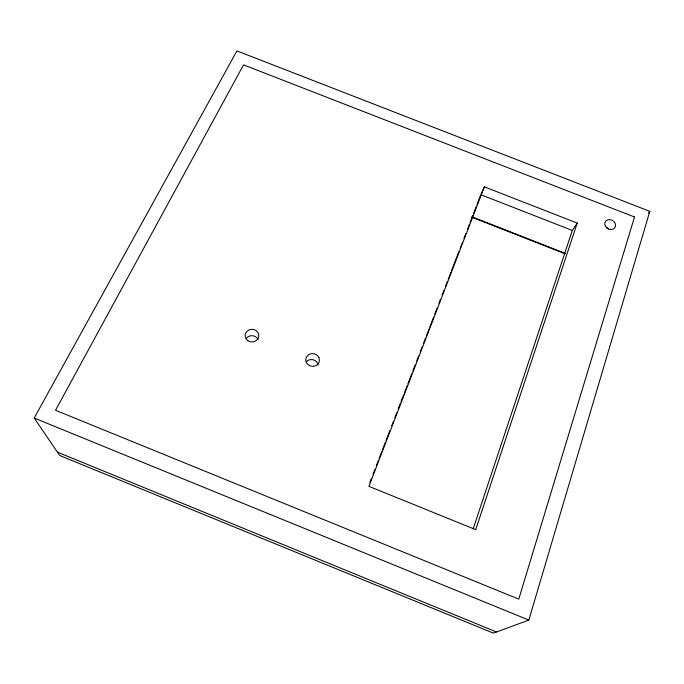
<?xml version="1.0" encoding="UTF-8"?>
<svg xmlns="http://www.w3.org/2000/svg" width="684" height="684" viewBox="0 0 684 684"><rect width="100%" height="100%" fill="white"/><g stroke="black" fill="none" stroke-linecap="round" stroke-linejoin="round"><path stroke-width="1.03" d="M57.465 452.158L496.533 631.99L528.843 620.08L649.8 211.347L236.929 50.907L34.2 418.035L59.73 455.493L493.258 633.093L496.396 631.931M577.219 223.078L475.731 529.647L368.924 486.341L484.34 186.826L577.219 223.078L572.32 230.457L473.148 528.92M369.882 482.408L371.421 478.424M372.951 474.439L374.875 469.463M376.405 465.488L378.329 460.503M379.098 458.519L381.783 451.543M382.553 449.559L385.237 442.591M386.007 440.599L389.846 430.638M391.761 425.662L393.3 421.677M394.83 417.702L396.754 412.717M398.285 408.741L400.208 403.765M400.978 401.773L403.663 394.805M404.432 392.813L407.117 385.844M407.886 383.852L411.725 373.892M412.871 370.908L415.179 364.94M416.71 360.955L418.634 355.979M420.164 351.995L422.088 347.019M423.627 343.035L425.542 338.058M426.312 336.066L428.996 329.098M429.766 327.106L433.605 317.154M434.75 314.161L437.059 308.193M438.974 303.217L440.513 299.233M442.044 295.249L443.967 290.272M445.506 286.288L447.421 281.312M448.191 279.32L450.876 272.352M451.645 270.36L458.938 251.447M460.093 248.463L462.393 242.487M463.923 238.502L465.847 233.526M467.386 229.542L469.301 224.566M470.07 222.574L472.755 215.605M473.525 213.613L476.209 206.645M476.979 204.653L480.818 194.701L572.32 230.457M481.211 193.828L484.34 186.826M648.483 213.006L649.8 211.347M471.9 216.751L565.223 253.319M472.046 217.324L565.403 253.909M34.2 418.035L528.843 620.08M318.163 365.094L316.803 362.058A6.737 6.31 9.8 0 0 306.15 361.913M246.548 338.007A6.755 6.241 0.6 0 1 258.107 339.597M606.221 227.413A5.566 4.626 30 0 1 608.606 229.003M634.513 216.99L518.771 599.141L55.541 410.263L243.538 64.869L634.513 216.99M318.906 357.578L318 356.116A6.849 6.395 9.9 0 0 307.159 355.988A6.849 6.395 9.9 0 0 310.074 365.846A6.849 6.395 9.9 0 0 319.402 360.87L318.906 357.578M247.719 340.598A6.866 6.327 0.9 0 0 258.757 336.562A6.866 6.327 0.9 0 0 249.412 329.756A6.866 6.327 0.9 0 0 247.719 340.598M605.485 226.267A5.643 4.668 29.9 0 0 614.873 227.652A5.643 4.668 29.9 0 0 610.179 219.658A5.643 4.668 29.9 0 0 605.485 226.267"/></g></svg>
